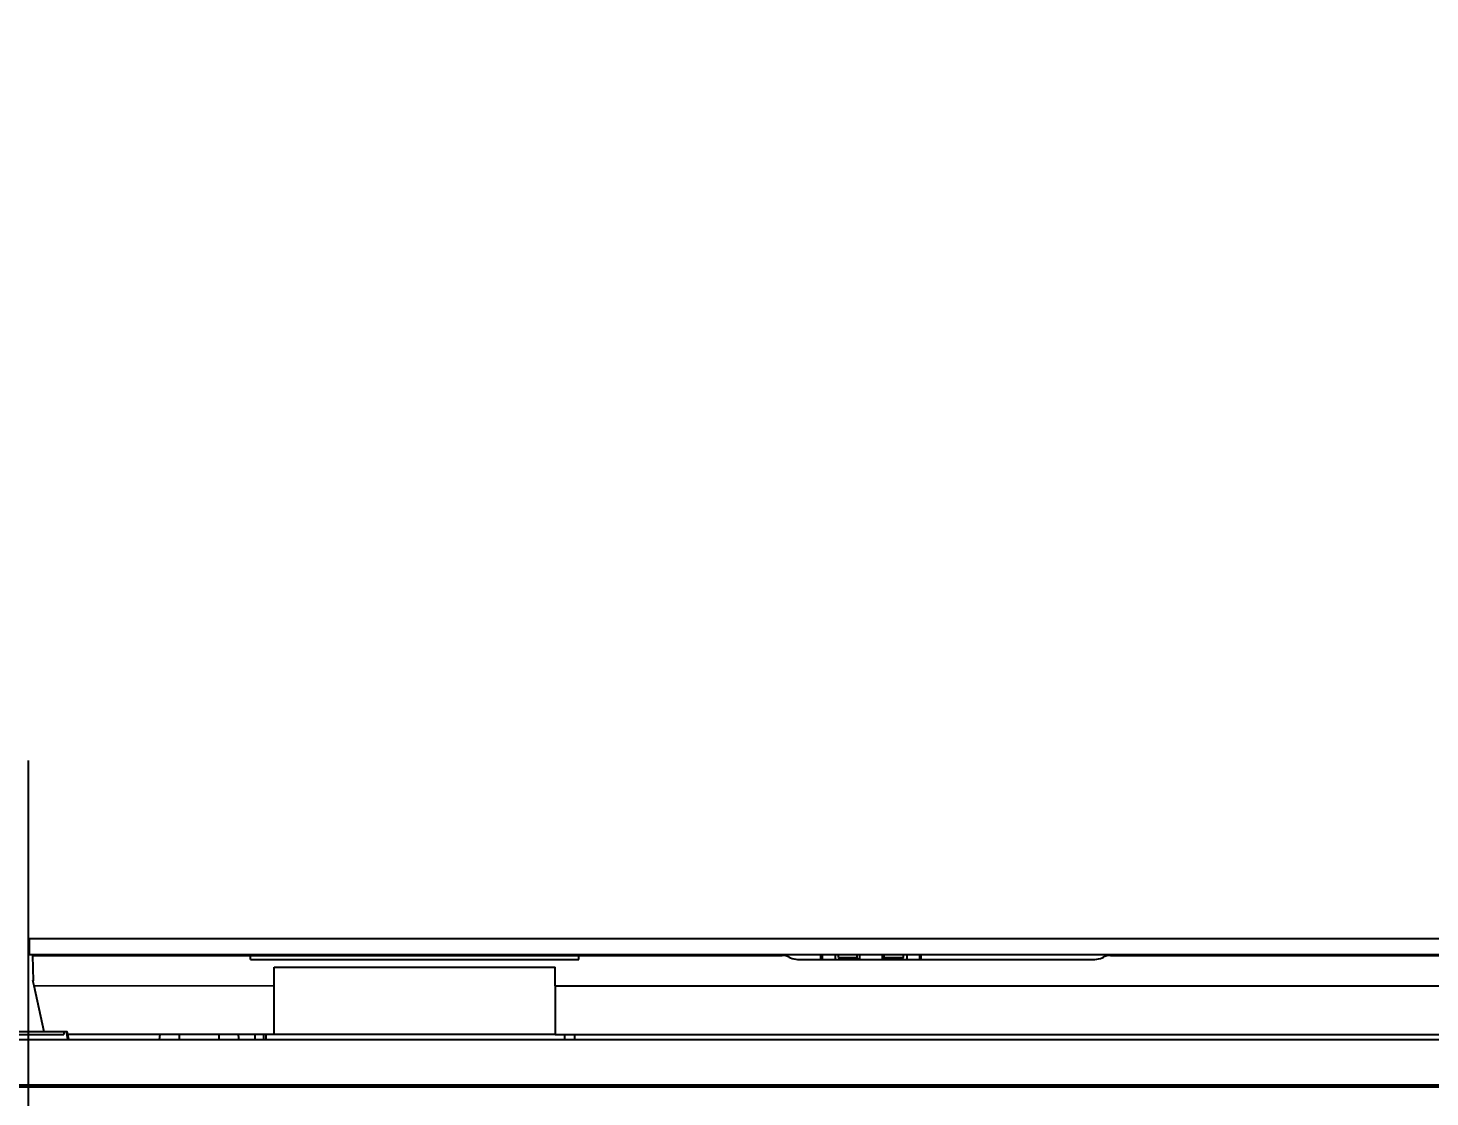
# Model space of a CAD drawing. Header units: millimetres. Extents: x -73584 to -37571, y -61249 to -50748.
# Drawn here: x -54034.3 to -53894.5, y -59197 to -59090.4 of the extents above; entities that cross this region are included whole.
import ezdxf

# ---------------------------------------------------------------- set-up
doc = ezdxf.new("R2010")
doc.units = ezdxf.units.MM
doc.header["$LTSCALE"] = 200
doc.header["$PDSIZE"] = -1
doc.linetypes.add('( Center )', pattern=[2, 1.25, -0.25, 0.25, -0.25])
doc.layers.add('DIM', color=3, linetype='Continuous')
doc.styles.add('TSSD_Dimension', font='tssdeng.shx', dxfattribs={"width": 0.7, "bigfont": 'hztxt.shx'})
doc.dimstyles.new('TSSD_20_20', dxfattribs={"dimtxt": 60, "dimasz": 20, "dimexe": 20, "dimexo": 50, "dimgap": 20, "dimtad": 1, "dimdec": 0, "dimzin": 0, "dimdsep": 46, "dimtxsty": 'TSSD_Dimension', "dimblk": 'ARCHTICK', "dimcen": 0, "dimdle": 20, "dimclrt": 7, "dimadec": 0, "dimazin": 0, "dimtfac": 1, "dimtdec": 0, "dimtix": 1, "dimtmove": 2, "dimatfit": 3, "dimfxl": 1, "dimtolj": 1, "dimtzin": 0, "dimarcsym": 0})

# ---------------------------------------------------------------- blocks, each defined once
blk = doc.blocks.new('12586')
at = {"color": 7, "linetype": 'Continuous'}
for p, q in [((-40121.55, -54856.42), (-40121.55, -54854.82)), ((-40121.55, -54854.82), (-39871.75, -54854.82)), ((-40121.55, -54856.42), (-39871.75, -54856.42)), ((-40121.25, -54856.52), (-40121.21, -54859.07)), ((-40121.23, -54856.52), (-40046.52, -54856.52)), ((-40113.4, -54856.52), (-40113.4, -54856.42)), ((-40111.89, -54856.52), (-40111.9, -54856.42)), ((-40109.16, -54856.42), (-40109.16, -54856.52)), ((-40109.15, -54856.42), (-40109.15, -54856.52)), ((-40104.15, -54856.42), (-40104.15, -54856.52)), ((-40099.52, -54856.92), (-40099.52, -54856.52)), ((-40099.52, -54856.92), (-40066.77, -54856.92)), ((-40095.4, -54856.42), (-40095.4, -54856.52)), ((-40092.15, -54856.42), (-40092.15, -54856.52)), ((-40092.15, -54856.42), (-40091.65, -54856.52)), ((-40090.16, -54856.52), (-40090.16, -54856.42)), ((-40090.15, -54856.52), (-40090.15, -54856.42)), ((-40089.89, -54856.42), (-40089.89, -54856.52)), ((-40088.73, -54856.52), (-40088.73, -54856.42)), ((-40087.96, -54856.52), (-40087.96, -54856.42)), ((-40085.34, -54856.42), (-40085.34, -54856.52)), ((-40084.56, -54856.42), (-40084.56, -54856.52)), ((-40083.4, -54856.52), (-40083.4, -54856.42)), ((-40083.15, -54856.52), (-40083.15, -54856.42)), ((-40066.77, -54856.92), (-40066.77, -54856.52)), ((-40045.81, -54856.69), (-40045.68, -54856.75)), ((-40044.97, -54856.92), (-40015.32, -54856.92)), ((-40042.65, -54856.92), (-40042.65, -54856.42)), ((-40042.53, -54856.42), (-40042.53, -54856.92)), ((-40041.23, -54856.42), (-40041.23, -54856.92)), ((-40040.9, -54856.73), (-40040.9, -54856.42)), ((-40040.9, -54856.73), (-40039.07, -54856.73)), ((-40040.9, -54856.73), (-40040.41, -54856.92)), ((-40039.07, -54856.42), (-40039.07, -54856.73)), ((-40038.86, -54856.92), (-40039.07, -54856.73)), ((-40038.75, -54856.92), (-40038.75, -54856.42)), ((-40036.55, -54856.42), (-40036.55, -54856.92)), ((-40036.34, -54856.73), (-40036.54, -54856.92)), ((-40036.34, -54856.73), (-40036.34, -54856.42)), ((-40036.34, -54856.73), (-40034.45, -54856.73)), ((-40034.93, -54856.92), (-40034.45, -54856.73)), ((-40034.41, -54856.73), (-40034.89, -54856.92)), ((-40034.45, -54856.42), (-40034.45, -54856.73)), ((-40034.41, -54856.73), (-40034.41, -54856.42)), ((-40034.07, -54856.42), (-40034.07, -54856.92)), ((-40032.78, -54856.92), (-40032.78, -54856.42)), ((-40032.65, -54856.92), (-40032.65, -54856.42)), ((-40014.61, -54856.75), (-40014.48, -54856.69)), ((-40013.77, -54856.52), (-39979.52, -54856.52)), ((-40012.4, -54856.52), (-40012.4, -54856.42)), ((-40010.9, -54856.52), (-40010.9, -54856.42)), ((-40001.65, -54856.52), (-40001.65, -54856.42)), ((-40001.52, -54856.42), (-40001.52, -54856.52)), ((-40000.23, -54856.52), (-40000.23, -54856.42)), ((-39999.9, -54856.52), (-39999.9, -54856.42)), ((-39999.89, -54856.52), (-39999.89, -54856.42)), ((-39999.15, -54856.42), (-39999.15, -54856.52)), ((-39994.15, -54856.42), (-39994.15, -54856.52)), ((-39993.45, -54856.42), (-39993.45, -54856.52)), ((-39993.4, -54856.52), (-39993.4, -54856.42)), ((-39993.07, -54856.42), (-39993.07, -54856.52)), ((-39991.78, -54856.52), (-39991.78, -54856.42)), ((-39991.65, -54856.52), (-39991.65, -54856.42)), ((-39982.4, -54856.52), (-39982.4, -54856.42)), ((-40097.15, -54859.55), (-40097.15, -54857.69)), ((-40097.15, -54857.69), (-40069.15, -54857.69)), ((-40069.15, -54859.55), (-40069.15, -54857.69)), ((-40121.12, -54859.51), (-40120.14, -54864.12)), ((-40121.11, -54859.54), (-40097.15, -54859.55)), ((-40097.15, -54864.42), (-40097.15, -54859.55)), ((-40069.15, -54859.55), (-39924.15, -54859.55)), ((-40069.15, -54859.55), (-40069.15, -54864.42)), ((-40370.4, -54864.92), (-39872.9, -54864.92)), ((-40146.15, -54864.42), (-40118.15, -54864.42)), ((-40125.48, -54864.12), (-40117.81, -54864.12)), ((-40118.15, -54864.12), (-40118.15, -54864.42)), ((-40117.91, -54864.12), (-40117.78, -54864.92)), ((-40117.74, -54864.42), (-40117.81, -54864.12)), ((-40117.63, -54864.92), (-40117.74, -54864.42)), ((-40069.15, -54864.42), (-40117.74, -54864.42)), ((-40108.58, -54864.42), (-40108.62, -54864.92)), ((-40108.58, -54864.42), (-40108.62, -54864.92)), ((-40106.65, -54864.42), (-40106.65, -54864.92)), ((-40102.65, -54864.92), (-40102.65, -54864.42)), ((-40099.08, -54864.42), (-40099.09, -54864.92)), ((-40069.15, -54864.42), (-39896.15, -54864.42)), ((-40068.21, -54864.42), (-40068.2, -54864.92)), ((-40067.21, -54864.42), (-40067.2, -54864.92))]:
    blk.add_line(p, q, dxfattribs=at)
for centre, radius, start, end in [((-40102.42, -54854.93), 2.43, 318.9436, 322.0088), ((-40101.33, -54856.73), 1.19, 10.0249, 14.9449), ((-40046.52, -54858.12), 1.6, 63.4349, 90), ((-40044.97, -54855.32), 1.6, 243.435, 270), ((-40015.32, -54855.32), 1.6, 270, 296.565), ((-40013.77, -54858.12), 1.6, 90, 116.5651)]:
    blk.add_arc(centre, radius, start, end, dxfattribs=at)
for centre, major_axis, ratio, start_param, end_param in [((-40106.65, -54856.11), (5.49, 0.59), 0.399969, -0.442329, -0.397564), ((-40102.65, -55411.95), (0, 558.58), 0.017455, -0.2037, -0.199227), ((-40102.65, -55240.2), (6.9, 394.97), 0.017449, 0.313367, 0.317451), ((-40102.65, -55354.66), (0, 558.58), 0.017455, -0.501712, -0.499847)]:
    blk.add_ellipse(centre, major_axis=major_axis, ratio=ratio, start_param=start_param, end_param=end_param, dxfattribs=at)
blk.add_open_spline([(-40121.11, -54859.55), (-40121.13, -54859.46), (-40121.16, -54859.29), (-40121.21, -54859.12), (-40121.23, -54859.04)], degree=3, knots=[0, 0, 0, 0, 0.500021, 1, 1, 1, 1], dxfattribs=at)
at = {"layer": 'DIM', "color": 1, "linetype": '( Center )'}
blk.add_line((-40121.65, -54934.24), (-40121.65, -54837.07), dxfattribs=at)
blk = doc.blocks.new('23-D1020-B_EXTRUSION-MAIN-BODY_BASESTAND-0_5m_Absen-PL__363', base_point=(418.75, -61.98))
at = {"color": 7, "linetype": 'Continuous'}
for p, q in [((892.01, 18.02), (441.25, 18.02)), ((892.01, 17.82), (441.25, 17.82))]:
    blk.add_line(p, q, dxfattribs=at)
blk = doc.blocks.new('Top1', base_point=(668.75, -75.52))
blk.add_blockref('23-D1020-B_EXTRUSION-MAIN-BODY_BASESTAND-0_5m_Absen-PL__363', (418.75, -61.98))
blk = doc.blocks.new('*U1115')
at = {"xscale": -1, "rotation": 359.9999999999976}
blk.add_blockref('Top1', (0, -53.71), dxfattribs=at)
at = {"layer": 'DIM', "color": 0}
blk.add_blockref('12586', (40121.65, 54909.25), dxfattribs=at)
blk = doc.blocks.new('*U1116')
at = {"layer": 'DIM', "color": 0, "linetype": 'ByBlock', "lineweight": -2, "transparency": 16777216}
blk.add_blockref('*U1115', (500, 0), dxfattribs=at)
blk = doc.blocks.new('_ArchTick')
at = {"color": 0, "linetype": 'ByBlock'}
blk.add_lwpolyline([(-0.7071, -0.7071, 0.5, 0.5, 0), (0.7071, 0.7071, 0.5, 0.5, 0)], format="xyseb", dxfattribs=at)
blk = doc.blocks.new('*D1117')
at = {"layer": 'Defpoints', "color": 0, "transparency": 16777216}
for p in [(-50284.28, -58628.79), (-54784.28, -59170.64), (-50284.28, -59170.64)]:
    blk.add_point(p, dxfattribs=at)
at = {"layer": 'DIM', "color": 0, "lineweight": -2, "transparency": 16777216}
for p, q in [((-54784.28, -59120.64), (-54784.28, -58608.79)), ((-50284.28, -59120.64), (-50284.28, -58608.79)), ((-54804.28, -58628.79), (-50264.28, -58628.79))]:
    blk.add_line(p, q, dxfattribs=at)
at = {"layer": 'DIM', "color": 0, "lineweight": -2, "transparency": 16777216, "xscale": 20, "yscale": 20, "zscale": 20, "rotation": 180}
blk.add_blockref('_ArchTick', (-54784.28, -58628.79), dxfattribs=at)
at = {"layer": 'DIM', "color": 0, "lineweight": -2, "transparency": 16777216, "xscale": 20, "yscale": 20, "zscale": 20}
blk.add_blockref('_ArchTick', (-50284.28, -58628.79), dxfattribs=at)
at = {"layer": 'DIM', "color": 7, "transparency": 16777216, "insert": (-52534.28, -58577.63), "char_height": 60, "attachment_point": 5, "style": 'TSSD_Dimension'}
blk.add_mtext('\\A1;4500 [14\'-9 1/4"]', dxfattribs=at)
blk = doc.blocks.new('*D1119')
at = {"layer": 'Defpoints', "color": 0, "transparency": 16777216}
for p in [(-53784.28, -58909.26), (-54284.28, -59170.64), (-53784.28, -59170.64)]:
    blk.add_point(p, dxfattribs=at)
at = {"layer": 'DIM', "color": 0, "lineweight": -2, "transparency": 16777216}
for p, q in [((-54284.28, -59120.64), (-54284.28, -58889.26)), ((-53784.28, -59120.64), (-53784.28, -58889.26)), ((-54304.28, -58909.26), (-53764.28, -58909.26))]:
    blk.add_line(p, q, dxfattribs=at)
at = {"layer": 'DIM', "color": 0, "lineweight": -2, "transparency": 16777216, "xscale": 20, "yscale": 20, "zscale": 20, "rotation": 180}
blk.add_blockref('_ArchTick', (-54284.28, -58909.26), dxfattribs=at)
at = {"layer": 'DIM', "color": 0, "lineweight": -2, "transparency": 16777216, "xscale": 20, "yscale": 20, "zscale": 20}
blk.add_blockref('_ArchTick', (-53784.28, -58909.26), dxfattribs=at)
at = {"layer": 'DIM', "color": 7, "transparency": 16777216, "insert": (-54034.28, -58858.1), "char_height": 60, "attachment_point": 5, "style": 'TSSD_Dimension'}
blk.add_mtext('\\A1;500 [1\'-7 3/4"]', dxfattribs=at)

msp = doc.modelspace()

# ---------------------------------------------------------------- block references
at = {"layer": 'DIM', "color": 0}
msp.add_blockref('*U1116', (-54534.278, -59235.614), dxfattribs=at)

# ---------------------------------------------------------------- dimensions: what is measured, and where the dimension line sits
at = {"layer": 'DIM'}
for base, p1, p2, picture, middle in [((-50284.278, -58628.787), (-54784.278, -59170.638), (-50284.278, -59170.638), '*D1117', (-52534.278, -58577.633)), ((-53784.278, -58909.258), (-54284.278, -59170.638), (-53784.278, -59170.638), '*D1119', (-54034.278, -58858.104))]:
    dim = msp.add_linear_dim(base=base, p1=p1, p2=p2, dimstyle='TSSD_20_20', dxfattribs=at)
    dim.commit()
    dim.dimension.update_dxf_attribs({"geometry": picture, "text_midpoint": middle})

doc.saveas('drawing.dxf')
